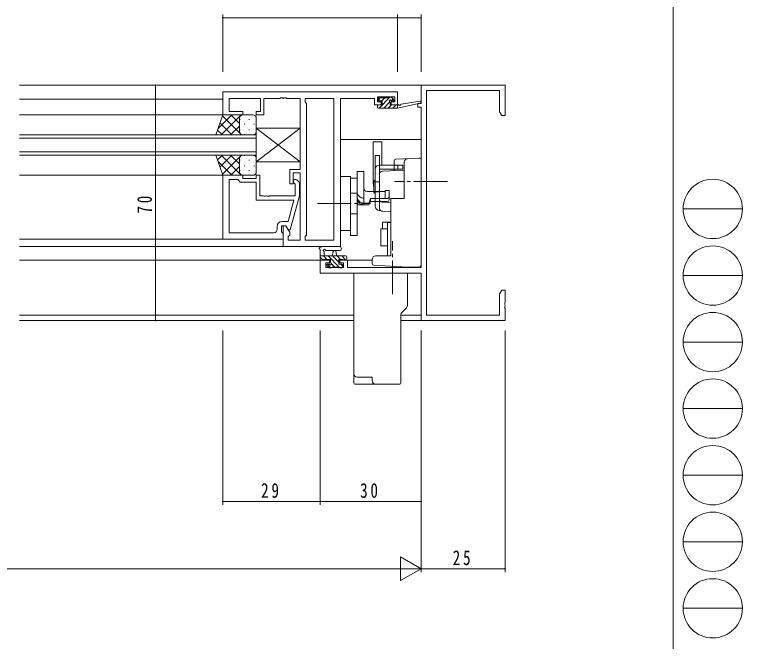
# Model space of a CAD drawing. Units: millimetres on the paper. Extents: x -397 to 397, y -282 to 282.
# Drawn here: x 180.2 to 396.7, y -187.3 to -0.9 of the extents above; entities that cross this region are included whole.
import ezdxf

# ---------------------------------------------------------------- set-up
doc = ezdxf.new("R2010")
doc.units = ezdxf.units.MM
for name, pattern in [('USER2', [13, 10, -1, 1, -1]), ('USER3', [15, 10, -1, 1, -1, 1, -1]), ('USER4', [4, 3, -1])]:
    doc.linetypes.add(name, pattern=pattern)
for name, color, linetype, lineweight in [('0-1_YKK_ZWAK', 7, 'Continuous', 18), ('0-3_YKK_11', 7, 'Continuous', 18), ('0-4_YKK_12', 2, 'Continuous', 18), ('0-5_YKK_13', 4, 'Continuous', 18), ('0-6_YKK_D', 6, 'Continuous', 18)]:
    doc.layers.add(name, color=color, linetype=linetype, lineweight=lineweight)
doc.styles.add('ＭＳ ゴシック', font='')
doc.styles.get('ＭＳ ゴシック').set_extended_font_data('MS Gothic')

msp = doc.modelspace()

# ---------------------------------------------------------------- linework, layer by layer
at = {"layer": '0-1_YKK_ZWAK'}
for p, q in [((376.092, 279.3), (376.092, -245.7)), ((379.068, -58.716), (396.708, -58.716)), ((379.068, -78.512), (396.708, -78.512)), ((379.068, -98.308), (396.708, -98.308)), ((379.068, -118.104), (396.708, -118.104)), ((379.068, -137.9), (396.708, -137.9)), ((379.068, -157.696), (396.708, -157.696)), ((379.068, -177.492), (396.708, -177.492))]:
    msp.add_line(p, q, dxfattribs=at)
for centre in [(387.888, -58.716), (387.888, -78.512), (387.888, -98.308), (387.888, -118.104), (387.888, -137.9), (387.888, -157.696), (387.888, -177.492)]:
    msp.add_circle(centre, 8.82, dxfattribs=at)
at = {"layer": '0-3_YKK_11'}
for p, q in [((301.092, -21.903), (326.092, -21.903)), ((301.092, -27.403), (301.092, -21.903)), ((324.462, -23.533), (302.722, -23.533)), ((302.722, -23.533), (302.722, -90.273)), ((324.462, -29.812), (324.462, -23.533)), ((326.092, -21.903), (326.092, -30.903)), ((242.092, -23.903), (242.092, -30.703)), ((294.092, -23.903), (242.092, -23.903)), ((244.022, -29.703), (244.022, -25.833)), ((244.022, -25.833), (253.292, -25.833)), ((253.292, -25.833), (253.292, -29.703)), ((254.292, -25.833), (259.134, -25.833)), ((254.292, -30.703), (254.292, -25.833)), ((259.134, -25.833), (259.317, -25.713)), ((259.317, -25.713), (259.867, -25.713)), ((259.867, -25.713), (260.05, -25.833)), ((260.05, -25.833), (260.134, -25.833)), ((260.134, -25.833), (260.317, -25.713)), ((260.317, -25.713), (260.867, -25.713)), ((260.867, -25.713), (261.05, -25.833)), ((261.05, -25.833), (265.092, -25.833)), ((265.092, -25.833), (265.092, -47.003)), ((266.592, -25.833), (266.592, -26.903)), ((275.162, -25.833), (266.592, -25.833)), ((275.162, -67.973), (275.162, -25.833)), ((275.162, -67.973), (275.162, -25.833)), ((277.092, -25.833), (287.292, -25.833)), ((277.092, -69.903), (277.092, -25.833)), ((287.292, -25.833), (287.292, -26.633)), ((288.092, -25.403), (293.292, -25.403)), ((288.092, -26.903), (288.092, -25.403)), ((293.292, -25.403), (293.292, -26.903)), ((294.092, -27.703), (294.092, -23.903)), ((266.592, -26.903), (267.022, -27.333)), ((267.022, -27.333), (267.022, -66.473)), ((287.292, -26.633), (287.292, -27.703)), ((287.292, -27.703), (289.192, -27.703)), ((289.192, -26.903), (288.092, -26.903)), ((289.192, -27.703), (289.192, -26.903)), ((292.192, -26.903), (292.192, -27.703)), ((293.292, -26.903), (292.192, -26.903)), ((292.192, -27.703), (294.092, -27.703)), ((300.092, -27.403), (301.092, -27.403)), ((300.092, -28.403), (300.092, -27.403)), ((248.092, -29.703), (244.022, -29.703)), ((248.092, -30.703), (248.092, -29.703)), ((252.092, -29.703), (252.092, -30.703)), ((253.292, -29.703), (252.092, -29.703)), ((301.092, -28.403), (300.092, -28.403)), ((301.092, -76.173), (301.092, -28.403)), ((325.092, -30.903), (324.462, -29.812)), ((242.092, -30.703), (248.092, -30.703)), ((252.092, -30.703), (254.292, -30.703)), ((326.092, -30.903), (325.092, -30.903)), ((265.092, -47.003), (262.092, -47.003)), ((262.092, -47.003), (262.092, -51.203)), ((242.092, -48.703), (248.092, -48.703)), ((242.092, -67.703), (242.092, -48.703)), ((248.092, -48.703), (248.092, -49.703)), ((248.092, -49.703), (252.092, -49.703)), ((252.092, -48.703), (253.092, -48.703)), ((252.092, -49.703), (252.092, -48.703)), ((253.092, -48.703), (253.092, -54.803)), ((263.092, -48.003), (265.092, -48.003)), ((263.092, -51.203), (263.092, -48.003)), ((265.092, -48.003), (265.092, -67.973)), ((246.592, -50.003), (244.022, -50.003)), ((244.022, -50.003), (244.022, -65.773)), ((244.022, -50.003), (244.022, -65.773)), ((246.792, -50.203), (246.592, -50.003)), ((247.292, -50.703), (246.792, -50.203)), ((252.092, -50.703), (247.292, -50.703)), ((252.092, -56.103), (252.092, -50.703)), ((262.092, -51.203), (263.092, -51.203)), ((263.692, -51.352), (263.268, -50.927)), ((263.692, -54.803), (263.692, -51.352)), ((264.116, -50.079), (264.892, -50.854)), ((264.892, -50.854), (264.892, -54.8)), ((263.3, -56.103), (252.092, -56.103)), ((253.092, -54.803), (254.134, -54.803)), ((254.134, -54.803), (254.317, -54.923)), ((254.317, -54.923), (254.867, -54.923)), ((254.867, -54.923), (255.05, -54.803)), ((255.05, -54.803), (255.134, -54.803)), ((255.134, -54.803), (255.317, -54.923)), ((255.317, -54.923), (255.867, -54.923)), ((255.867, -54.923), (256.05, -54.803)), ((256.05, -54.803), (263.692, -54.803)), ((261.612, -62.403), (263.3, -56.103)), ((264.892, -54.8), (262.185, -64.903)), ((259.792, -62.403), (261.612, -62.403)), ((258.292, -64.773), (258.292, -63.903)), ((259.592, -63.703), (259.592, -65.503)), ((260.892, -63.703), (259.592, -63.703)), ((260.892, -63.703), (260.092, -63.703)), ((260.092, -63.703), (260.092, -69.903)), ((262.022, -65.66), (260.892, -63.703)), ((244.022, -65.773), (257.292, -65.773)), ((259.592, -65.503), (259.792, -65.703)), ((259.792, -65.703), (260.092, -66.003)), ((260.092, -66.003), (260.092, -67.703)), ((261.592, -66.903), (262.022, -66.473)), ((261.592, -67.973), (261.592, -66.903)), ((262.022, -66.473), (262.022, -65.66)), ((267.022, -66.473), (266.592, -66.903)), ((266.592, -66.903), (266.592, -67.973)), ((260.092, -67.703), (242.092, -67.703)), ((265.092, -67.973), (261.592, -67.973)), ((266.592, -67.973), (275.162, -67.973)), ((260.092, -69.903), (277.092, -69.903)), ((271.092, -73.903), (273.892, -73.903)), ((271.092, -77.803), (271.092, -73.903)), ((273.892, -74.703), (272.722, -74.703)), ((273.892, -73.903), (273.892, -74.703)), ((276.892, -73.903), (279.192, -73.903)), ((276.892, -74.703), (276.892, -73.903)), ((277.992, -74.703), (276.892, -74.703)), ((277.992, -76.173), (277.992, -74.703)), ((279.192, -73.903), (279.192, -76.173)), ((301.092, -77.803), (271.092, -77.803)), ((279.192, -76.173), (301.092, -76.173)), ((301.092, -91.903), (301.092, -77.803)), ((324.462, -83.994), (325.092, -82.903)), ((324.462, -90.273), (324.462, -83.994)), ((325.092, -82.903), (326.092, -82.903)), ((326.092, -82.903), (326.092, -86.445)), ((326.092, -86.445), (325.972, -86.628)), ((325.972, -86.628), (325.972, -87.178)), ((325.972, -87.178), (326.092, -87.361)), ((326.092, -87.445), (325.972, -87.628)), ((325.972, -87.628), (325.972, -88.178)), ((325.972, -88.178), (326.092, -88.361)), ((326.092, -87.361), (326.092, -87.445)), ((326.092, -88.361), (326.092, -91.903)), ((302.722, -90.273), (324.462, -90.273)), ((326.092, -91.903), (301.092, -91.903))]:
    msp.add_line(p, q, dxfattribs=at)
for points in [[(262.185, -64.903), (261.585, -64.903), (260.892, -63.703)], [(272.722, -74.703), (272.722, -76.173), (277.992, -76.173)]]:
    msp.add_lwpolyline(points, dxfattribs=at)
for centre, radius, start, end in [((263.692, -50.503), 0.6, 44.99999, 225.00001), ((259.792, -63.903), 1.5, 90.00001, 179.99999), ((257.292, -64.773), 1, 270.00001, 359.99999)]:
    msp.add_arc(centre, radius, start, end, dxfattribs=at)
at = {"layer": '0-4_YKK_12'}
for p, q in [((301.392, -21.903), (181.669, -21.903)), ((242.092, -26.103), (181.669, -26.103)), ((242.592, -30.703), (181.669, -30.703)), ((181.669, -36.703), (252.092, -36.704)), ((252.092, -36.704), (252.092, -42.704)), ((252.092, -37.704), (181.669, -37.703)), ((301.092, -38.103), (277.092, -38.103)), ((181.669, -41.703), (252.092, -41.704)), ((252.092, -42.704), (181.669, -42.703)), ((181.669, -48.703), (242.092, -48.703)), ((242.092, -67.703), (181.669, -67.703)), ((260.392, -69.903), (181.669, -69.903)), ((271.392, -73.903), (181.669, -73.903)), ((286.592, -73.903), (278.692, -73.903)), ((281.092, -90.273), (181.669, -90.273)), ((295.092, -90.273), (301.092, -90.273)), ((281.092, -91.903), (181.669, -91.903)), ((295.092, -91.903), (301.392, -91.903))]:
    msp.add_line(p, q, dxfattribs=at)
at = {"layer": '0-5_YKK_13'}
for p, q in [((288.392, -26.266), (289.155, -25.503)), ((288.392, -26.303), (288.392, -25.803)), ((288.649, -28.703), (291.849, -25.503)), ((288.692, -25.503), (289.192, -25.503)), ((289.392, -25.703), (291.392, -25.703)), ((289.402, -26.603), (290.302, -25.703)), ((291.592, -25.503), (292.192, -25.503)), ((292.163, -26.536), (292.756, -25.943)), ((292.404, -25.591), (292.904, -26.091)), ((288.092, -28.403), (288.092, -28.003)), ((288.113, -27.892), (288.28, -27.724)), ((288.392, -27.703), (289.492, -27.703)), ((289.492, -26.603), (288.692, -26.603)), ((289.492, -27.703), (289.492, -26.603)), ((289.996, -28.703), (291.824, -26.875)), ((291.343, -28.703), (292.343, -27.703)), ((291.892, -27.064), (291.892, -27.703)), ((291.892, -27.703), (294.09, -27.703)), ((292.692, -26.603), (292.353, -26.603)), ((292.69, -28.703), (293.69, -27.703)), ((294.09, -28.703), (300.851, -27.297)), ((294.09, -27.703), (294.177, -27.689)), ((294.09, -28.703), (294.09, -27.703)), ((295.204, -27.529), (300.746, -26.706)), ((288.392, -28.703), (294.09, -28.703)), ((294.037, -28.703), (294.09, -28.65)), ((240.092, -36.703), (242.092, -30.703)), ((244.795, -30.703), (240.74, -34.758)), ((247.624, -30.703), (241.624, -36.703)), ((247.672, -36.703), (241.987, -31.018)), ((242.092, -30.703), (248.092, -30.703)), ((247.092, -33.295), (244.5, -30.703)), ((247.092, -31.703), (247.092, -35.703)), ((247.092, -31.703), (247.092, -35.703)), ((247.182, -32.023), (247.182, -32.223)), ((247.513, -30.887), (247.328, -30.703)), ((251.092, -30.703), (248.092, -30.703)), ((250.012, -32.023), (250.012, -32.223)), ((252.092, -35.703), (252.092, -31.703)), ((244.843, -36.703), (241.28, -33.139)), ((247.092, -34.063), (244.452, -36.703)), ((248.597, -33.438), (248.597, -33.638)), ((251.427, -33.438), (251.427, -33.638)), ((248.092, -36.703), (240.092, -36.703)), ((242.015, -36.703), (240.573, -35.261)), ((247.182, -35.053), (247.182, -35.253)), ((247.485, -36.498), (247.28, -36.703)), ((248.092, -36.703), (251.092, -36.703)), ((248.597, -36.468), (248.597, -36.668)), ((250.012, -35.053), (250.012, -35.253)), ((251.427, -36.468), (251.427, -36.645)), ((252.092, -34.703), (265.092, -34.703)), ((252.092, -34.703), (252.092, -44.703)), ((252.092, -34.703), (265.092, -44.703)), ((252.092, -44.703), (265.092, -34.703)), ((265.092, -34.703), (265.092, -44.703)), ((289.392, -38.798), (286.892, -38.798)), ((286.892, -51.153), (286.892, -38.798)), ((289.392, -45.654), (289.392, -38.798)), ((248.092, -42.703), (240.092, -42.703)), ((248.092, -42.703), (240.092, -42.703)), ((240.092, -42.703), (242.092, -48.703)), ((240.092, -42.703), (242.092, -48.703)), ((242.015, -42.703), (240.573, -44.145)), ((242.015, -42.703), (240.573, -44.145)), ((244.843, -42.703), (241.28, -46.267)), ((244.843, -42.703), (241.28, -46.267)), ((247.624, -48.703), (241.624, -42.703)), ((247.624, -48.703), (241.624, -42.703)), ((247.672, -42.703), (241.987, -48.388)), ((247.672, -42.703), (241.987, -48.388)), ((247.092, -45.343), (244.452, -42.703)), ((247.092, -45.343), (244.452, -42.703)), ((247.485, -42.908), (247.28, -42.703)), ((247.485, -42.908), (247.28, -42.703)), ((248.092, -42.703), (251.092, -42.703)), ((248.092, -42.703), (251.092, -42.703)), ((248.597, -42.938), (248.597, -42.738)), ((248.597, -42.938), (248.597, -42.738)), ((251.427, -42.938), (251.427, -42.761)), ((251.427, -42.938), (251.427, -42.761)), ((287.492, -42.854), (288.692, -42.854)), ((287.492, -57.954), (287.492, -42.854)), ((288.692, -45.654), (288.692, -42.854)), ((244.795, -48.703), (240.74, -44.648)), ((244.795, -48.703), (240.74, -44.648)), ((247.092, -47.703), (247.092, -43.703)), ((247.092, -47.703), (247.092, -43.703)), ((247.092, -47.703), (247.092, -43.703)), ((247.092, -47.703), (247.092, -43.703)), ((247.182, -44.353), (247.182, -44.153)), ((247.182, -44.353), (247.182, -44.153)), ((250.012, -44.353), (250.012, -44.153)), ((250.012, -44.353), (250.012, -44.153)), ((252.092, -43.703), (252.092, -47.703)), ((252.092, -43.703), (252.092, -47.703)), ((265.092, -44.703), (252.092, -44.703)), ((293.092, -47.317), (293.092, -44.447)), ((300.566, -43.581), (293.566, -43.947)), ((296.092, -55.602), (296.092, -44.764)), ((301.092, -75.503), (301.092, -44.08)), ((247.092, -46.111), (244.5, -48.703)), ((247.092, -46.111), (244.5, -48.703)), ((247.182, -47.383), (247.182, -47.183)), ((247.182, -47.383), (247.182, -47.183)), ((248.597, -45.968), (248.597, -45.768)), ((248.597, -45.968), (248.597, -45.768)), ((250.012, -47.383), (250.012, -47.183)), ((250.012, -47.383), (250.012, -47.183)), ((251.427, -45.968), (251.427, -45.768)), ((251.427, -45.968), (251.427, -45.768)), ((282.092, -47.603), (284.092, -47.603)), ((282.092, -47.603), (282.092, -66.603)), ((284.092, -47.603), (284.092, -57.503)), ((288.692, -45.654), (295.692, -45.654)), ((288.692, -46.854), (295.692, -46.854)), ((288.692, -57.954), (288.692, -46.854)), ((296.092, -47.16), (289.639, -47.498)), ((295.692, -46.854), (295.692, -45.654)), ((242.092, -48.703), (248.092, -48.703)), ((242.092, -48.703), (248.092, -48.703)), ((247.513, -48.518), (247.328, -48.703)), ((247.513, -48.518), (247.328, -48.703)), ((251.092, -48.703), (248.092, -48.703)), ((251.092, -48.703), (248.092, -48.703)), ((280.092, -49.103), (277.092, -49.103)), ((277.092, -49.103), (277.092, -65.103)), ((280.092, -65.103), (280.092, -49.103)), ((280.092, -49.603), (282.092, -49.603)), ((280.092, -49.603), (280.092, -66.603)), ((288.692, -56.183), (288.692, -48.497)), ((287.092, -53.703), (287.092, -50.503)), ((290.392, -53.503), (285.092, -53.503)), ((291.592, -53.203), (290.392, -53.203)), ((290.392, -53.203), (290.392, -55.566)), ((291.592, -53.203), (291.592, -55.066)), ((290.392, -55.566), (286.092, -55.566)), ((288.692, -57.954), (288.692, -56.203)), ((291.092, -55.566), (290.392, -55.566)), ((291.592, -55.066), (291.592, -56.035)), ((292.092, -55.602), (296.092, -55.602)), ((292.092, -57.954), (292.092, -55.602)), ((285.552, -57.503), (282.092, -57.503)), ((285.552, -57.003), (284.092, -57.003)), ((285.552, -57.503), (286.092, -56.535)), ((291.092, -56.535), (286.092, -56.535)), ((292.092, -56.836), (289.639, -56.708)), ((288.692, -59.154), (289.01, -59.154)), ((292.092, -59.55), (289.639, -59.421)), ((292.092, -72.702), (292.092, -59.154)), ((289.592, -62.653), (292.092, -62.653)), ((289.592, -64.653), (289.592, -62.653)), ((291.092, -62.758), (292.092, -62.758)), ((291.092, -72.702), (291.092, -62.758)), ((289.092, -64.653), (291.092, -64.653)), ((289.092, -64.653), (289.092, -69.653)), ((277.092, -65.103), (280.092, -65.103)), ((280.092, -66.603), (282.092, -66.603)), ((271.092, -73.603), (271.092, -70.923)), ((276.82, -69.903), (271.657, -69.903)), ((276.82, -71.103), (272.859, -71.106)), ((289.092, -69.653), (291.092, -69.653)), ((271.092, -72.703), (278.692, -72.703)), ((271.961, -73.903), (271.092, -73.034)), ((273.108, -73.703), (272.108, -72.703)), ((272.292, -71.523), (272.292, -72.703)), ((276.755, -76.003), (273.455, -72.703)), ((274.792, -72.703), (274.894, -71.559)), ((276.592, -74.493), (274.802, -72.703)), ((275.992, -72.703), (275.89, -71.559)), ((277.149, -73.703), (276.149, -72.703)), ((278.696, -73.903), (277.496, -72.703)), ((278.992, -73.003), (278.992, -73.603)), ((292.092, -72.702), (287.592, -72.702)), ((271.992, -73.903), (271.392, -73.903)), ((274.192, -73.703), (272.192, -73.703)), ((273.68, -76.115), (273.18, -75.615)), ((274.261, -76.203), (273.217, -75.159)), ((273.392, -75.103), (273.731, -75.103)), ((274.192, -74.642), (274.192, -73.703)), ((275.408, -76.003), (274.429, -75.024)), ((277.892, -73.703), (276.592, -73.703)), ((276.592, -73.703), (276.592, -75.103)), ((276.592, -75.103), (277.492, -75.103)), ((277.792, -75.693), (277.202, -75.103)), ((277.792, -75.403), (277.792, -75.903)), ((278.692, -73.903), (278.092, -73.903)), ((286.592, -74.978), (286.592, -73.702)), ((287.066, -75.477), (297.104, -76.003)), ((274.492, -76.203), (273.892, -76.203)), ((276.792, -76.003), (274.692, -76.003)), ((276.951, -76.199), (276.796, -76.044)), ((277.492, -76.203), (276.992, -76.203)), ((297.092, -77.803), (281.092, -77.803)), ((281.092, -107.754), (281.092, -77.803)), ((297.092, -77.803), (289.092, -77.803)), ((297.092, -87.389), (297.092, -77.803)), ((300.592, -76.003), (297.104, -76.003)), ((296.799, -88.096), (295.385, -89.51)), ((295.092, -110.503), (295.092, -90.217)), ((281.092, -110.503), (281.092, -107.754)), ((282.092, -108.754), (286.592, -108.754)), ((286.592, -108.754), (286.592, -109.803)), ((287.592, -110.803), (281.392, -110.803)), ((294.792, -110.803), (287.592, -110.803))]:
    msp.add_line(p, q, dxfattribs=at)
at = {"layer": '0-5_YKK_13', "linetype": 'USER4'}
for p, q in [((288.692, -46.854), (288.692, -45.654)), ((294.192, -46.854), (294.192, -45.654)), ((287.492, -54.103), (287.492, -50.103)), ((287.492, -50.603), (288.692, -50.603)), ((288.692, -54.154), (288.692, -50.154)), ((280.092, -54.003), (282.092, -54.003)), ((287.492, -53.603), (288.692, -53.603)), ((288.692, -58.423), (288.692, -57.954)), ((292.092, -59.154), (292.092, -57.954)), ((280.092, -60.203), (282.092, -60.203))]:
    msp.add_line(p, q, dxfattribs=at)
at = {"layer": '0-5_YKK_13', "linetype": 'USER2'}
for p, q in [((308.968, -50.503), (293.216, -50.503)), ((270.34, -57.103), (286.092, -57.103)), ((292.592, -84.049), (292.592, -68.297))]:
    msp.add_line(p, q, dxfattribs=at)
at = {"layer": '0-5_YKK_13', "linetype": 'USER3'}
msp.add_line((283.632, -57.003), (283.632, -57.503), dxfattribs=at)
at = {"layer": '0-5_YKK_13'}
msp.add_lwpolyline([(285.552, -57.003), (286.092, -55.566), (286.092, -56.535)], dxfattribs=at)
for centre, radius, start, end in [((288.692, -25.803), 0.3, 90, 180), ((289.192, -25.703), 0.2, 0, 90), ((291.592, -25.703), 0.2, 90, 180), ((292.192, -25.803), 0.3, 45, 90), ((288.392, -28.003), 0.3, 90, 180), ((288.692, -26.303), 0.3, 180, 270), ((291.892, -26.603), 0.25, 33.05573, 236.94427), ((291.592, -27.064), 0.3, 0, 56.94427), ((292.353, -26.303), 0.3, 213.05573, 270), ((292.692, -26.303), 0.3, 270, 45), ((294.225, -27.985), 0.3, 39.19754, 99.19754), ((294.69, -27.606), 0.3, 219.19754, 338.44936), ((295.248, -27.826), 0.3, 98.44936, 158.44936), ((300.79, -27.003), 0.3, 281.74981, 98.44936), ((288.392, -28.403), 0.3, 180, 270), ((248.092, -31.703), 1, 90.0001, 180.0001), ((248.092, -31.703), 1, 90.0001, 180.0001), ((251.092, -31.703), 1, 0.0001, 90.0001), ((248.092, -35.703), 1, 180.0001, 270.0001), ((248.092, -35.703), 1, 180.0001, 270.0001), ((251.092, -35.703), 1, 270.0001, 0.0001), ((248.092, -43.703), 1, 89.9999, 179.9999), ((248.092, -43.703), 1, 89.9999, 179.9999), ((248.092, -43.703), 1, 89.9999, 179.9999), ((248.092, -43.703), 1, 89.9999, 179.9999), ((251.092, -43.703), 1, 359.9999, 89.9999), ((251.092, -43.703), 1, 359.9999, 89.9999), ((293.592, -44.447), 0.5, 93, 180), ((297.092, -44.764), 1, 93, 180), ((300.592, -44.08), 0.5, 0, 93), ((288.692, -46.854), 1.2, 90, 180), ((289.692, -48.497), 1, 93, 180), ((248.092, -47.703), 1, 179.9999, 269.9999), ((248.092, -47.703), 1, 179.9999, 269.9999), ((248.092, -47.703), 1, 179.9999, 269.9999), ((248.092, -47.703), 1, 179.9999, 269.9999), ((251.092, -47.703), 1, 269.9999, 359.9999), ((251.092, -47.703), 1, 269.9999, 359.9999), ((289.392, -51.153), 2.5, 180, 202.33425), ((287.492, -50.503), 0.4, 90, 180), ((285.092, -52.503), 1, 180, 270), ((287.492, -53.703), 0.4, 180, 270), ((289.692, -55.709), 1, 180, 267), ((291.092, -55.066), 0.5, 270, 0), ((291.092, -56.035), 0.5, 270, 0), ((288.692, -57.954), 1.2, 180, 270), ((289.692, -58.423), 1, 226.99921, 267), ((271.092, -70.403), 0.3, 79.47122, 240), ((270.792, -70.923), 0.3, 0, 60), ((271.201, -69.813), 0.3, 259.47122, 319.47122), ((271.657, -70.203), 0.3, 90, 139.47122), ((272.292, -71.003), 0.3, 19.18976, 240), ((271.992, -71.523), 0.3, 0, 60), ((272.858, -70.806), 0.3, 199.18976, 270.04023), ((275.392, -71.603), 0.5, 5.09207, 174.90793), ((276.819, -70.503), 0.6, 270.04023, 90.04023), ((271.392, -73.603), 0.3, 180, 270), ((278.692, -73.003), 0.3, 0, 90), ((278.692, -73.603), 0.3, 270, 0), ((287.592, -73.702), 1, 90, 180), ((271.992, -73.703), 0.2, 270, 0), ((273.392, -75.403), 0.3, 90, 225), ((273.731, -75.403), 0.3, 33.05573, 90), ((274.192, -75.103), 0.25, 213.05573, 56.94427), ((274.492, -74.642), 0.3, 180, 236.94427), ((277.492, -75.403), 0.3, 0, 90), ((278.092, -73.703), 0.2, 180, 270), ((287.092, -74.978), 0.5, 180, 267), ((300.592, -75.503), 0.5, 270, 0), ((273.892, -75.903), 0.3, 225, 270), ((274.492, -76.003), 0.2, 270, 0), ((276.992, -76.003), 0.2, 180, 270), ((277.492, -75.903), 0.3, 270, 0), ((296.092, -87.389), 1, 315, 0), ((296.092, -90.217), 1, 135, 180), ((282.092, -107.754), 1, 180, 270), ((287.592, -109.803), 1, 180, 270), ((281.392, -110.503), 0.3, 180, 270), ((294.792, -110.503), 0.3, 270, 0)]:
    msp.add_arc(centre, radius, start, end, dxfattribs=at)
at = {"layer": '0-5_YKK_13', "linetype": 'USER4'}
for centre, radius, end in [((284.092, -53.503), 2, 270), ((284.092, -55.003), 2, 270), ((284.092, -55.503), 2, 270), ((289.692, -58.423), 1, 226.99921)]:
    msp.add_arc(centre, radius, 180, end, dxfattribs=at)
at = {"layer": '0-6_YKK_D'}
for p, q in [((242.092, -17.903), (242.092, -0.903)), ((294.092, -1.903), (242.092, -1.903)), ((294.092, -17.903), (294.092, -0.903)), ((294.092, -17.903), (294.092, -0.903)), ((301.092, -1.903), (294.092, -1.903)), ((301.092, -17.903), (301.092, -0.903)), ((238.092, -21.903), (221.092, -21.903)), ((222.092, -21.903), (222.092, -91.903)), ((238.092, -91.903), (221.092, -91.903)), ((242.092, -94.903), (242.092, -146.7)), ((271.092, -94.903), (271.092, -146.7)), ((271.092, -94.903), (271.092, -146.7)), ((301.092, -94.903), (301.092, -166.7)), ((301.092, -94.903), (301.092, -146.7)), ((301.092, -94.903), (301.092, -166.7)), ((326.092, -94.903), (326.092, -166.7)), ((271.092, -145.7), (242.092, -145.7)), ((301.092, -145.7), (271.092, -145.7)), ((295.03, -162.2), (295.03, -169.2)), ((301.092, -165.7), (295.03, -162.2)), ((294.092, -165.7), (8.092, -165.7)), ((301.092, -165.7), (288.967, -165.7)), ((301.092, -165.7), (295.03, -169.2)), ((326.092, -165.7), (301.092, -165.7))]:
    msp.add_line(p, q, dxfattribs=at)
for centre, start, end in [((242.092, -1.903), 0, 180), ((242.092, -1.903), 180, 0), ((294.092, -1.903), 0, 180), ((294.092, -1.903), 0, 180), ((294.092, -1.903), 180, 0), ((294.092, -1.903), 180, 0), ((301.092, -1.903), 0, 180), ((301.092, -1.903), 180, 0), ((222.092, -21.903), 90, 270), ((222.092, -21.903), 270, 90), ((222.092, -91.903), 90, 270), ((222.092, -91.903), 270, 90), ((242.092, -145.7), 0, 180), ((242.092, -145.7), 180, 0), ((271.092, -145.7), 0, 180), ((271.092, -145.7), 0, 180), ((271.092, -145.7), 180, 0), ((271.092, -145.7), 180, 0), ((301.092, -145.7), 0, 180), ((301.092, -145.7), 180, 0), ((326.092, -165.7), 0, 180), ((326.092, -165.7), 180, 0)]:
    msp.add_arc(centre, 0.106, start, end, dxfattribs=at)

# ---------------------------------------------------------------- texts
at = {"layer": '0-6_YKK_D', "color": 7, "insert": (221.092, -60.095), "char_height": 4.399, "attachment_point": 7, "rotation": 90, "style": 'ＭＳ ゴシック'}
msp.add_mtext('\\T1.37;\\W0.75;70', dxfattribs=at)
at = {"layer": '0-6_YKK_D', "color": 7, "char_height": 4.399, "attachment_point": 7, "style": 'ＭＳ ゴシック'}
for s, insert in [('\\T1.37;\\W0.75;29', (253.51, -144.7)), ('\\T1.37;\\W0.75;30', (282.961, -144.7)), ('\\T1.37;\\W0.75;25', (310.51, -164.7))]:
    msp.add_mtext(s, dxfattribs=dict(at, insert=insert))

doc.saveas('drawing.dxf')
